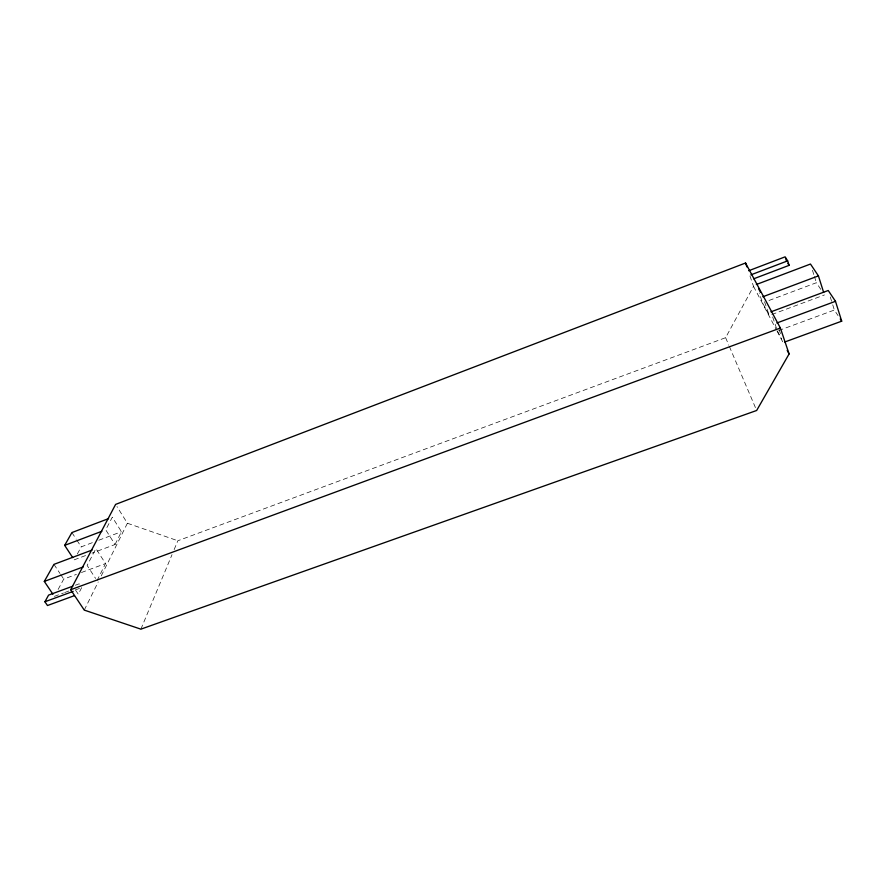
<?xml version="1.0" encoding="UTF-8"?>
<svg xmlns="http://www.w3.org/2000/svg" width="886" height="886" viewBox="0 0 886 886"><rect width="100%" height="100%" fill="white"/><g stroke="black" fill="none" stroke-linecap="round" stroke-linejoin="round"><path stroke-width="0.66" stroke-dasharray="4.43 3.32" d="M140.885 629.16L172.028 554.647M174.143 549.597L177.842 540.759L725.623 337.688L753.521 286.377L749.091 273.397M84.259 610.1L98.224 581.958M101.27 575.845L127.396 523.238L116.996 506.615M97.028 580.629L105.556 563.551L95.921 548.611L87.127 565.456L95.61 578.458M115.058 544.513L121.46 531.689L112.312 517.169L105.722 529.828L115.058 544.513L92.055 553.13M81.678 587.606L78.278 594.218L75.742 590.408M58.122 589.445L63.737 579.09L76.406 574.383M77.37 553.938L81.213 546.861L93.783 542.121M98.822 540.216L121.46 531.689M74.169 559.841L86.95 555.046M768.993 300.487L816.405 282.723L820.79 289.39M771.795 314.53L824.445 294.949M81.479 572.5L105.556 563.551M75.354 585.225L79.175 583.819L81.047 586.654M54.378 596.356L63.427 593.022M64.711 592.535L69.883 590.63M778.705 330.533L834.368 310.034L838.034 315.604M75.31 589.943L80.404 588.071M127.396 523.238L177.842 540.759M53.935 564.371L59.96 573.43M60.713 574.56L63.737 579.09M71.91 532.564L76.207 539.164M76.916 540.261L81.213 546.861M777.41 331.01L781.64 339.039M753.521 286.377L776.391 329.813M777.033 331.021L784.021 344.3M725.623 337.688L728.824 345.219M729.366 346.47L756.123 409.232M764.563 301.749L769.225 315.482L762.58 302.89L759.247 293.089M779.071 329.481L780.821 334.686M772.658 316.955L776.546 328.451M812.451 270.263L814.035 275.247M814.422 276.487L816.405 282.723M830.282 297.009L832.319 303.521M832.729 304.817L834.368 310.034"/><path stroke-width="1.33" d="M70.692 589.733L115.612 504.4L745.547 263.009L780.378 328.03L789.094 353.946L756.655 410.484L140.885 629.16L84.259 610.1L70.692 589.733L780.378 328.03M74.424 595.636L47.479 605.526L44.92 601.76L48.575 595.115L72.796 586.167M52.938 594.218L44.3 581.415L53.935 564.371L92.1 550.04M72.707 557.615L64.678 545.366L71.91 532.564L108.524 518.62M748.67 270.751L785.129 256.84L787.654 260.861L789.116 265.346L753.643 278.824M750.874 274.859L787.654 260.861M64.678 545.366L101.868 531.279M756.334 284.517L810.468 264.039L818.42 275.878L823.648 292.413M762.868 296.755L818.42 275.878M44.3 581.415L83.35 566.863M770.931 311.839L828.233 290.497L835.487 301.306L841.7 321.175L784.752 342.007M776.878 322.98L835.487 301.306M44.92 601.76L73.173 591.361M840.238 318.938L841.7 321.175M787.853 263.319L789.116 265.346M758.715 288.969L760.498 292.302M787.189 350.335L789.094 353.946M745.547 263.009L746.876 266.896M785.494 257.948L786.591 261.292"/></g></svg>
